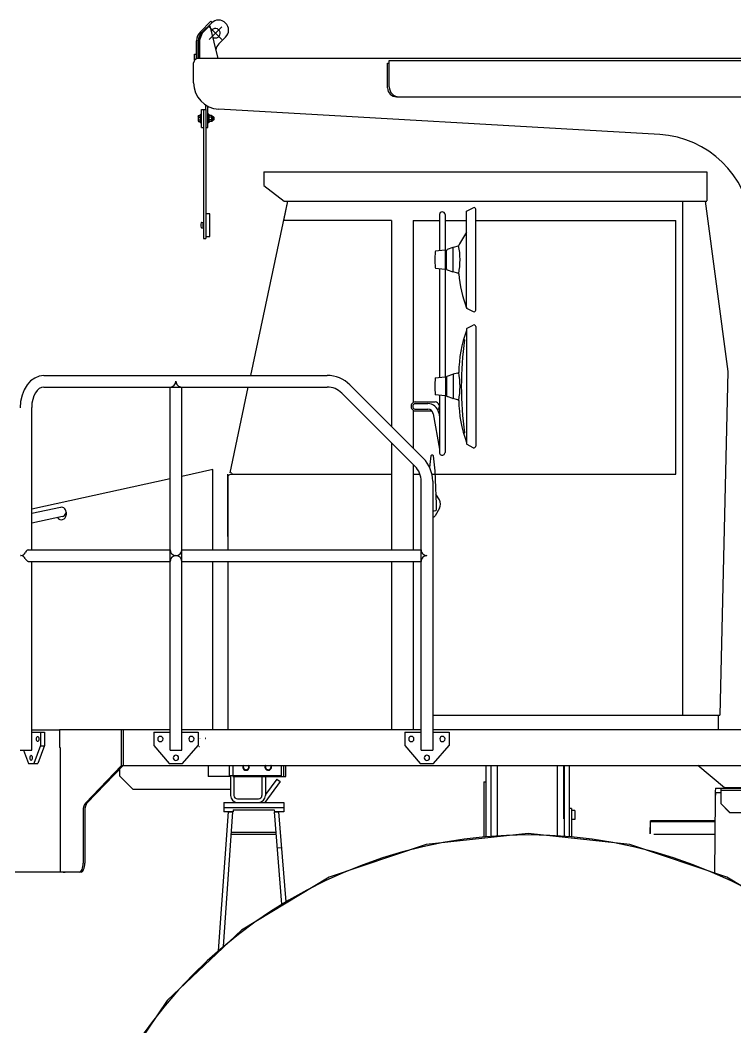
# Model space of a CAD drawing. Extents: x -633 to 241, y -1 to 752.
# Drawn here: x -129.2 to -48.8, y 89.3 to 202.6 of the extents above; entities that cross this region are included whole.
import ezdxf

# ---------------------------------------------------------------- set-up
doc = ezdxf.new("R2010")
doc.units = 0
doc.header["$LTSCALE"] = 48
for name, color, linetype in [('0A537428______3_____', 1, 'CONTINUOUS'), ('0A537428____________', 1, 'CONTINUOUS'), ('10', 7, 'CONTINUOUS'), ('204', 7, 'CONTINUOUS')]:
    doc.layers.add(name, color=color, linetype=linetype)

# ---------------------------------------------------------------- blocks, each defined once
blk = doc.blocks.new('*U183')
at = {"layer": '0A537428______3_____', "color": 230, "linetype": 'CONTINUOUS'}
blk.add_circle((0, 0), 1, dxfattribs=at)
blk = doc.blocks.new('*U184')
at = {"layer": '0A537428______3_____', "color": 230, "linetype": 'CONTINUOUS'}
blk.add_circle((0, 0), 1, dxfattribs=at)
blk = doc.blocks.new('*U68', base_point=(25.470392, 11.289912))
at = {"layer": '0A537428______3_____', "color": 180, "linetype": 'CONTINUOUS'}
blk.add_arc((25.470392, 11.289912), 0.039999999, 359.99996, 90.00006000000002, dxfattribs=at)
blk = doc.blocks.new('*U67', base_point=(25.504007, 11.523766))
at = {"layer": '0A537428______3_____', "color": 180, "linetype": 'CONTINUOUS'}
blk.add_arc((25.504007, 11.523766), 0.039999999, 203.6585, 269.9999300000001, dxfattribs=at)
blk = doc.blocks.new('*U66', base_point=(25.463245, 11.289912))
at = {"layer": '0A537428______3_____', "color": 180, "linetype": 'CONTINUOUS'}
blk.add_arc((25.463245, 11.289912), 0.039999999, 359.99996, 90.00006000000002, dxfattribs=at)
blk = doc.blocks.new('*U65', base_point=(25.496862, 11.523766))
at = {"layer": '0A537428______3_____', "color": 180, "linetype": 'CONTINUOUS'}
blk.add_arc((25.496862, 11.523766), 0.039999999, 203.6585, 269.9999300000001, dxfattribs=at)
blk = doc.blocks.new('*U194', base_point=(25.381844, 12.856034))
at = {"layer": '0A537428______3_____', "color": 6, "linetype": 'CONTINUOUS'}
blk.add_arc((25.381844, 12.856034), 0.021180917, 212.20028, 359.9999800000001, dxfattribs=at)
blk = doc.blocks.new('*U59', base_point=(25.196234, 12.657305))
at = {"layer": '0A537428______3_____', "color": 230, "linetype": 'CONTINUOUS'}
blk.add_arc((25.196234, 12.657305), 0.023271248, 14.303461, 83.88056999999999, dxfattribs=at)
blk = doc.blocks.new('*U58', base_point=(25.196234, 12.690156))
at = {"layer": '0A537428______3_____', "color": 230, "linetype": 'CONTINUOUS'}
blk.add_arc((25.196234, 12.690156), 0.023271248, 276.11943, 345.69654, dxfattribs=at)
blk = doc.blocks.new('*U57', base_point=(25.303537, 13.33853))
at = {"layer": '0A537428______3_____', "color": 230, "linetype": 'CONTINUOUS'}
blk.add_arc((25.303537, 13.33853), 0.094016016, 180, 268.47816, dxfattribs=at)
blk = doc.blocks.new('*U56', base_point=(25.303537, 13.33853))
at = {"layer": '0A537428______3_____', "color": 230, "linetype": 'CONTINUOUS'}
blk.add_arc((25.303537, 13.33853), 0.14598405, 180, 269.9999800000001, dxfattribs=at)
blk = doc.blocks.new('*U40', base_point=(28.327286, 11.565678))
at = {"layer": '0A537428______3_____', "color": 4, "linetype": 'CONTINUOUS'}
blk.add_arc((28.327286, 11.565678), 0.062085055, 179.99993, 254.99999, dxfattribs=at)
blk = doc.blocks.new('*U39', base_point=(28.327286, 11.565678))
at = {"layer": '0A537428______3_____', "color": 4, "linetype": 'CONTINUOUS'}
blk.add_arc((28.327286, 11.565678), 0.04240001700000001, 179.99993, 255.00001, dxfattribs=at)
blk = doc.blocks.new('*U69', base_point=(27.065935, 13.435368))
at = {"layer": '0A537428______3_____', "color": 7, "linetype": 'CONTINUOUS'}
blk.add_arc((27.065935, 13.435368), 0.037795283, 179.99998, 359.9999800000001, dxfattribs=at)
blk = doc.blocks.new('*U70', base_point=(27.065935, 14.005364))
at = {"layer": '0A537428______3_____', "color": 7, "linetype": 'CONTINUOUS'}
blk.add_arc((27.065935, 14.005364), 0.037795283, 180.00004, 0, dxfattribs=at)

msp = doc.modelspace()

# ---------------------------------------------------------------- linework, layer by layer
at = {"layer": '0A537428______3_____', "color": 7, "linetype": 'CONTINUOUS'}
for points in [[(-78.96684899999991, 181.1043702), (-78.206099, 181.4988202)], [(-77.91874899999993, 169.9858202), (-77.91874899999993, 181.3239702)], [(-82.01072399999987, 180.7346452), (-82.01072399999987, 176.6559702)], [(-81.38577399999997, 180.7346452), (-81.38577399999997, 176.7326452)], [(-78.98169899999994, 170.3330952), (-78.98169899999994, 181.1043702)], [(-81.41009899999995, 176.7299201999999), (-82.46597399999985, 176.6002452)], [(-80.50354899999991, 177.0239951999999), (-81.14834899999983, 176.7864452)], [(-80.47777399999995, 174.2496952), (-80.47777399999995, 177.0606952)], [(-79.91319899999985, 177.1631202), (-80.47762399999988, 177.0330952)], [(-81.34389899999996, 174.6394202), (-81.34389899999996, 176.6712702)], [(-81.22579899999994, 176.4228951999999), (-81.34389899999996, 176.4228951999999)], [(-81.22579899999994, 174.6351701999999), (-81.22579899999994, 176.6752702)], [(-82.46602399999995, 174.7102452), (-81.41022399999986, 174.5805702)], [(-82.01072399999987, 174.6571202), (-82.01072399999987, 162.4061702)], [(-81.38577399999997, 174.5777702), (-81.38577399999997, 162.4827452)], [(-81.22579899999994, 174.8875202), (-81.34389899999996, 174.8875202)], [(-81.14844899999991, 174.5245952), (-80.50342399999988, 174.2869702)], [(-79.96502399999997, 174.1593702), (-80.4777489999999, 174.2774702)], [(-78.96684899999991, 170.2056202), (-78.206099, 169.8111701999999)], [(-78.98169899999994, 167.7814951999999), (-78.98172399999999, 155.0287952)], [(-78.87527399999999, 167.9564452), (-78.206099, 168.3034202)], [(-77.91874899999993, 168.1288202), (-77.91874899999993, 154.6817702)], [(-82.46594900000002, 162.3503452), (-81.41017399999998, 162.4799952)], [(-81.34392400000002, 162.4210452), (-81.34392400000002, 160.3892451999999)], [(-81.22579899999994, 162.1729952), (-81.34392400000002, 162.1729952)], [(-81.22579899999994, 162.4253702), (-81.22579899999994, 160.3852451999999)], [(-81.14859899999988, 162.5365202), (-80.50342399999988, 162.7742201999999)], [(-80.477799, 162.8105202), (-80.477799, 159.9998451999999)], [(-79.96494899999993, 162.9013702), (-80.47764899999993, 162.7832702)], [(-81.4101989999998, 160.3306451999999), (-82.46604899999988, 160.4603202)], [(-82.01072399999987, 160.4044952), (-82.01072399999987, 153.9677202)], [(-81.38577399999997, 160.3275202), (-81.38577399999997, 153.9677202)], [(-81.22579899999994, 160.6376701999999), (-81.34392400000002, 160.6376701999999)], [(-80.5034989999998, 160.0367702), (-81.14852399999984, 160.2744202)], [(-79.9650489999998, 159.9092702), (-80.4777489999999, 160.0273702)], [(-84.7107739999999, 159.6552952), (-82.51077399999997, 159.6552952)], [(-84.7107739999999, 159.4675952), (-83.32574899999986, 159.4675952)], [(-84.7107739999999, 158.8426202), (-83.32574899999986, 158.8426202)], [(-84.7107739999999, 158.6552202), (-82.87942399999986, 158.6552202)], [(-82.71022399999981, 158.3263452), (-82.01072399999987, 154.3592202)], [(-82.09467399999994, 158.4348702), (-82.01067399999988, 157.9585202)], [(-78.2062239999999, 154.5070202), (-78.87547399999994, 154.8540452)]]:
    msp.add_lwpolyline(points, dxfattribs=at)
for points in [[(-77.918724, 181.3239702, 0.56236633), (-78.2061739999998, 181.4987202)], [(-78.96689900000001, 178.7427452, 0.028537864), (-79.84849899999983, 177.2503952)], [(-81.34387399999991, 176.6708952, 0.45047424), (-81.41012399999988, 176.7295202)], [(-81.14849899999979, 176.7860201999999, 0.31422043), (-81.225774, 176.6751952)], [(-80.5034989999998, 177.0236702, 0.31422075), (-80.4777489999999, 177.0606202)], [(-79.91334899999993, 177.1634452, 0.24340964), (-79.84847399999978, 177.2504952)], [(-79.84777399999984, 174.0804702, 0.10037985), (-79.85014899999999, 177.2417952)], [(-81.41012399999988, 174.5807202, 0.4504738), (-81.34387399999991, 174.6393202)], [(-81.225774, 174.6350952, 0.31422069), (-81.14849899999979, 174.5242702)], [(-80.4777489999999, 174.2499452, 0.31422089), (-80.5034989999998, 174.2868952)], [(-79.84694899999988, 174.0441451999999, 0.40690444), (-79.96502399999997, 174.1592952)], [(-79.84782399999995, 174.0804452, 0.06565251700000001), (-78.96687399999996, 170.2056702)], [(-78.98169899999994, 170.3330202, 0.28010992), (-78.87547399999994, 170.1582702)], [(-78.2061739999998, 169.8112702, 0.56236633), (-77.918724, 169.9860201999999)], [(-78.98172399999999, 167.7046452, 0.07951623599999999), (-79.84787399999982, 162.9802202)], [(-78.87547399999994, 167.9564952, 0.28010992), (-78.98169899999994, 167.7817452)], [(-77.918724, 168.1283952, 0.5623668000000001), (-78.2061739999998, 168.3031702)], [(-79.18769899999984, 166.6417202, 0.069671262), (-79.18769899999984, 156.1684952000001)], [(-79.18772399999989, 166.6420202, 0.87199472), (-79.26584899999989, 166.6519701999999)], [(-81.34387399999991, 162.4210452, 0.45047424), (-81.41012399999988, 162.4796702)], [(-81.14849899999979, 162.5361202, 0.31422043), (-81.225774, 162.4252952)], [(-80.5034989999998, 162.7734952, 0.31422076), (-80.4777489999999, 162.8104452)], [(-79.96502399999997, 162.9010702, 0.4069042999999999), (-79.84694899999988, 163.0162452)], [(-79.84782399999995, 159.8302952, 0.10000033), (-79.84782399999995, 162.9798952)], [(-81.41012399999988, 160.3308702, 0.4504738), (-81.34387399999991, 160.3894952)], [(-81.22579899999994, 160.3852451999999, 0.31422045), (-81.14852399999984, 160.2744202)], [(-80.4777489999999, 160.0000452, 0.31422115), (-80.5034989999998, 160.0369952)], [(-79.84694899999988, 159.7939702, 0.40690444), (-79.96502399999997, 159.9091202)], [(-79.84787399999982, 159.8302452, 0.07951623599999999), (-78.98172399999999, 155.1058452)], [(-84.71069899999986, 159.6553452, 1.0000002), (-84.71069899999986, 158.6553452)], [(-84.71069899999986, 159.4678452, 1.0000002), (-84.71069899999986, 158.8428451999999)], [(-82.09472399999981, 158.4348702, 0.36396935), (-83.32572399999992, 159.4678201999999)], [(-82.71022399999981, 158.3263452, 0.36396847), (-83.32572399999992, 158.8428201999999)], [(-82.2008239999999, 158.7629452, 0.71132087), (-82.51072399999998, 159.6553452)], [(-79.26582399999984, 156.1585702, 0.87199409), (-79.18772399999989, 156.1685202)], [(-78.98172399999999, 155.0287952, 0.2801103), (-78.87547399999994, 154.8540452)], [(-78.2062239999999, 154.5070202, 0.56236536), (-77.91874899999993, 154.6817702)], [(-82.01074899999992, 153.9676701999999, 1.0000002), (-81.38574899999992, 153.9676701999999)]]:
    msp.add_lwpolyline(points, format="xyb", dxfattribs=at)
at = {"layer": '0A537428______3_____', "color": 230, "linetype": 'CONTINUOUS'}
for points in [[(-126.5258739999999, 162.6337202), (-94.66437399999995, 162.6337202)], [(-126.5304989999998, 161.3346702), (-94.66437399999995, 161.3346702)], [(-112.3214239999999, 120.4841702), (-112.3214239999999, 161.3346702)], [(-111.0221489999999, 120.4841702), (-111.0221489999999, 161.3346702)], [(-83.84104899999988, 153.3223702), (-92.08372399999985, 161.5650452)], [(-84.75994899999989, 152.4036702), (-93.002524, 160.6462452)], [(-127.9091989999999, 143.0137202), (-127.9091739999999, 159.0465202)], [(-82.76987399999985, 153.6548452), (-82.89197399999989, 153.6548452)], [(-84.07154899999989, 120.4841702), (-84.07154899999989, 150.7416952)], [(-82.77224899999987, 150.7415452), (-82.77227399999981, 120.4841702)], [(-82.36114899999984, 148.1710452), (-82.45747399999993, 150.9297202)], [(-82.0155739999999, 148.6228702), (-82.40039899999988, 149.2933702)], [(-82.01534899999979, 147.6874702), (-82.5010739999999, 146.8411452)], [(-82.360949, 147.5311702), (-82.360949, 148.3023952)], [(-128.2863739999999, 143.0137202), (-112.3214239999999, 143.0137202)], [(-111.0221489999999, 143.0137202), (-84.07154899999989, 143.0137202)], [(-128.2863739999999, 141.7145952), (-112.3214239999999, 141.7145702)], [(-127.9091989999999, 120.4844952), (-127.9091989999999, 141.7145952)], [(-111.0221489999999, 141.7145702), (-84.07154899999989, 141.7145702)], [(-127.9091739999999, 122.4838952), (-126.4667739999999, 122.4838952)], [(-126.9208739999999, 122.4838952), (-126.9208739999999, 120.9828202)], [(-126.4667739999999, 122.4838952), (-126.4667739999999, 120.9828202)], [(-114.1716989999999, 122.4841702), (-114.1716989999999, 120.9841952)], [(-114.1716989999999, 122.4841702), (-112.3214239999999, 122.4841702)], [(-111.0221489999999, 122.4841702), (-109.1718239999999, 122.4841702)], [(-109.1718239999999, 122.4841702), (-109.1718239999999, 120.9841702)], [(-85.9218239999999, 122.4841702), (-85.9218239999999, 120.9841702)], [(-85.9218239999999, 122.4841702), (-84.07154899999989, 122.4841702)], [(-82.77227399999981, 122.4841702), (-80.92179899999985, 122.4841702)], [(-80.92179899999985, 122.4841702), (-80.92179899999985, 120.9841702)], [(-129.2082489999999, 120.4845202), (-127.9091739999999, 120.4845202)], [(-128.8337989999999, 120.4844452), (-128.2834989999999, 118.9844952)], [(-126.9207989999999, 120.9844452), (-127.654499, 118.9846702)], [(-126.4667739999999, 120.9844702), (-127.2005989999999, 118.9843202)], [(-126.9208739999999, 120.9828202), (-126.4667739999999, 120.9828202)], [(-114.172074, 120.9839702), (-112.4220989999999, 118.9840202)], [(-112.3214239999999, 120.4841702), (-111.0221489999999, 120.4841702)], [(-110.9219989999999, 118.9840452), (-109.1718989999999, 120.9841702)], [(-85.92194899999993, 120.9840702), (-84.17194899999993, 118.9840702)], [(-84.07154899999989, 120.4841702), (-82.77227399999981, 120.4841702)], [(-82.67192399999976, 118.9839952), (-80.92207399999984, 120.9838202)], [(-128.283424, 118.9851952), (-127.2050739999999, 118.9851952)], [(-112.421749, 118.9841952), (-110.9215739999999, 118.9841952)], [(-84.17172399999993, 118.9841702), (-82.67189899999994, 118.9841702)], [(-108.0339489999999, 118.7686952), (-108.0339489999999, 117.5177702)], [(-99.53394899999978, 117.5177702), (-99.53394899999978, 118.7686952)], [(-99.297774, 117.5177702), (-99.297774, 118.7686952)], [(-105.5338989999999, 117.5177702), (-108.0339489999999, 117.5177702)], [(-105.5338989999999, 117.5896702), (-105.5338989999999, 115.3814952)], [(-105.2839489999999, 117.5177702), (-99.297774, 117.5177702)], [(-105.140274, 117.5177702), (-105.140274, 115.3814452)], [(-101.990624, 117.5177702), (-101.990624, 115.3814452)], [(-99.94922399999996, 116.9393952), (-101.674399, 114.6074702)], [(-101.5969739999999, 117.5177702), (-101.5969739999999, 115.3814952)], [(-100.3289739999999, 117.2203202), (-101.5969739999999, 115.5063452)], [(-100.3289739999999, 117.2203202), (-99.94922399999996, 116.9393952)], [(-104.7602739999999, 115.0014452), (-102.3706239999999, 115.0014452)]]:
    msp.add_lwpolyline(points, dxfattribs=at)
for points in [[(-112.3213989999999, 161.3344701999999, 0.41421342), (-111.6717989999999, 161.9840702)], [(-111.671699, 161.9840702, 0.41421375), (-111.0220989999998, 161.3344701999999)], [(-92.08367399999986, 161.5648202, 0.19891233), (-94.6643489999999, 162.6337452)], [(-93.0023739999998, 160.6461202, 0.19891233), (-94.6643489999999, 161.3345451999999)], [(-82.77227399999981, 150.7415452, 0.19891238), (-83.8412239999999, 153.3221952)], [(-82.9711239999998, 153.5858452000001, 0.012706248), (-83.11929899999984, 152.2948702)], [(-82.89194899999984, 153.6545702, 0.37386607), (-82.97117399999979, 153.5857202)], [(-82.69057399999986, 153.5860451999999, 0.37386649), (-82.76977399999987, 153.6549201999999)], [(-82.45664899999986, 150.9061452, 0.026316759), (-82.69057399999986, 153.5859452)], [(-84.07154899999989, 150.7416952, 0.19891237), (-84.75994899999989, 152.4036702)], [(-82.01564899999994, 147.6870702, 0.26754321), (-82.01734899999985, 148.6258452)], [(-82.772199, 147.4060452, 0.050589499), (-82.42217399999993, 147.4534452)], [(-82.42217399999993, 147.4533952, 0.34674458), (-82.36087399999985, 147.5311952)], [(-82.772199, 146.6540702, 0.22750227), (-82.50129899999979, 146.8403452)], [(-128.3861989999999, 142.9873202, 0.17319623), (-128.6449989999999, 142.6734701999999)], [(-128.2863739999999, 143.0138451999999, 0.14417954), (-128.3947739999999, 142.9819202)], [(-112.3213489999999, 143.0137202, 1.0000002), (-111.0221489999999, 143.0137202)], [(-84.07127400000002, 143.0137202, 0.41421375), (-83.42167399999994, 142.3641202)], [(-129.1464239999999, 142.3665952, 0.92718267), (-129.1464239999999, 142.3619701999999)], [(-129.1442239999999, 142.3664452, 0.92718267), (-129.1442239999999, 142.3618202)], [(-128.6449989999999, 142.0549202, 0.17319623), (-128.3861989999999, 141.7410952)], [(-128.3947739999999, 141.7465951999999, 0.14417954), (-128.2863739999999, 141.7146701999999)], [(-111.0221489999999, 141.7145952, 1.0000003), (-112.3213489999999, 141.7145952)], [(-83.42167399999994, 142.3641952, 0.41421375), (-84.07127400000002, 141.7145952)], [(-113.1266989999999, 121.7341452, 0.99999997), (-113.7166989999999, 121.7341452, 0.99999997), (-113.1266989999999, 121.7341452)], [(-109.6267989999998, 121.7341452, 0.99999997), (-110.2167989999999, 121.7341452, 0.99999997), (-109.6267989999998, 121.7341452)], [(-84.87679899999989, 121.7341452, 0.99999997), (-85.46679899999992, 121.7341452, 0.99999997), (-84.87679899999989, 121.7341452)], [(-81.3769239999998, 121.7341452, 0.99999997), (-81.96692399999984, 121.7341452, 0.99999997), (-81.3769239999998, 121.7341452)], [(-111.3767489999999, 119.6141952, 0.99999997), (-111.9667489999999, 119.6141952, 0.99999997), (-111.3767489999999, 119.6141952)], [(-83.12667399999987, 119.6141952, 0.99999997), (-83.7166739999999, 119.6141952, 0.99999997), (-83.12667399999987, 119.6141952)], [(-105.533924, 115.3814952, 0.41421347), (-104.7602239999999, 114.6077952)], [(-105.140274, 115.3814452, 0.41421356), (-104.7602739999999, 115.0014452)], [(-102.370649, 114.6077952, 0.41421338), (-101.5969489999999, 115.3814952)], [(-102.3706239999999, 115.0014452, 0.41421356), (-101.990624, 115.3814452)]]:
    msp.add_lwpolyline(points, format="xyb", dxfattribs=at)
at = {"layer": '0A537428______3_____', "color": 190, "linetype": 'CONTINUOUS'}
for points in [[(-107.5103989999999, 152.0428202), (-111.0220739999999, 151.2782702)], [(-107.5102989999999, 143.0137202), (-107.5102989999999, 152.0428202)], [(-112.3214239999999, 150.9953702), (-127.9091739999999, 147.6015702)], [(-107.5102989999999, 122.7686952), (-107.5102989999999, 141.7145702)], [(-118.0339989999999, 118.3354452), (-118.0339989999999, 117.5727452)], [(-118.0341989999999, 117.5725952), (-116.5341989999998, 116.0725952)], [(-116.5339989999999, 116.0727702), (-105.5339989999999, 116.0727702)], [(-106.2839739999998, 114.6077702), (-99.53394899999978, 114.6077702)], [(-106.2839739999998, 114.6077702), (-106.2839739999998, 114.0172201999999)], [(-99.53394899999978, 114.6077702), (-99.53394899999978, 114.0172201999999)], [(-106.2839739999998, 114.0172201999999), (-99.53394899999978, 114.0172201999999)]]:
    msp.add_lwpolyline(points, dxfattribs=at)
at = {"layer": '0A537428______3_____', "color": 6, "linetype": 'CONTINUOUS'}
for points in [[(-124.6814239999999, 147.7934702), (-127.9091739999999, 147.0907202)], [(-124.039824, 147.2799452), (-124.0387239999999, 146.9233702)], [(-124.4552739999999, 146.7628202), (-127.9091989999999, 146.0108202)]]:
    msp.add_lwpolyline(points, dxfattribs=at)
at = {"layer": '0A537428______3_____', "color": 190, "linetype": 'CONTINUOUS'}
for points in [[(-124.8622739999998, 148.1151202, 0.41430118), (-124.8601489999999, 148.1134952)], [(-124.4752739999999, 146.7393702, 0.41430118), (-124.4730489999999, 146.7379452)], [(-109.0573239999999, 121.8355452, 0.1989125), (-109.0686489999999, 121.8402202)], [(-109.0265489999999, 121.8048952, 0.19891245), (-109.0152489999999, 121.8002202)], [(-108.9050989999998, 121.8002202, 0.19891228), (-108.8937739999999, 121.8048952)], [(-108.8518239999999, 121.8402202, 0.1989122), (-108.8631489999999, 121.8355452)], [(-108.3557489999999, 121.8354952, 0.19891244), (-108.3670739999999, 121.8401702)], [(-108.3250739999999, 121.8048952, 0.1989122), (-108.3137739999999, 121.8002202)], [(-109.0499989999998, 120.8700952, 0.41421357), (-109.0339989999999, 120.8860952)]]:
    msp.add_lwpolyline(points, format="xyb", dxfattribs=at)
at = {"layer": '0A537428______3_____', "color": 6, "linetype": 'CONTINUOUS'}
msp.add_lwpolyline([(-124.4551239999998, 146.7627952, 1.0000002), (-124.6796239999999, 147.7938452)], format="xyb", dxfattribs=at)
at = {"layer": '0A537428______3_____', "color": 4, "linetype": 'CONTINUOUS'}
for points in [[(-124.4753739999999, 146.7393202, 0.41430118), (-124.4731239999999, 146.7378952)], [(-109.0571739999999, 121.8354952, 0.19891254), (-109.068499, 121.8401702)], [(-108.9051739999999, 121.8002202, 0.19891223), (-108.893874, 121.8048952)], [(-108.8517239999999, 121.8401702, 0.1989122), (-108.8630489999999, 121.8354952)], [(-108.3252739999999, 121.8048952, 0.1989122), (-108.313949, 121.8002202)]]:
    msp.add_lwpolyline(points, format="xyb", dxfattribs=at)
at = {"layer": '0A537428______3_____', "color": 1, "linetype": 'CONTINUOUS'}
for points in [[(-124.791974, 122.7340702), (-127.9091989999999, 122.7340702)], [(-124.3640989999999, 106.7340952), (-129.7519239999999, 106.7340952)]]:
    msp.add_lwpolyline(points, dxfattribs=at)
at = {"layer": '0A537428______3_____', "color": 180, "linetype": 'CONTINUOUS'}
for points in [[(-124.791974, 122.7686952), (-124.791974, 120.7686952)], [(-112.3214239999999, 122.7686952), (-124.778474, 122.7686952)], [(-117.7970989999999, 118.7686952), (-117.7970989999999, 122.7686952)], [(-117.6184239999999, 122.7686952), (-117.6184239999999, 118.7686952)], [(-84.07154899999989, 122.7686952), (-111.0220989999998, 122.7686952)], [(-46.3042489999998, 122.7686952), (-82.77222399999982, 122.7686952)], [(-124.7028489999999, 120.7686952), (-124.791974, 120.7686952)], [(-124.7028489999999, 120.7686952), (-124.7028489999999, 106.7686702)], [(-121.861549, 114.5308952), (-117.7972739999998, 118.7685202)], [(-121.6829239999998, 114.5308452), (-117.618399, 118.7687452)], [(-117.7970989999999, 118.7686952), (-46.3042489999998, 118.7686952)], [(-105.6729489999999, 118.7686952), (-105.6729489999999, 117.5896702)], [(-105.2791739999999, 118.7686952), (-105.2791739999999, 117.5896702)], [(-99.779224, 117.5896702), (-99.779224, 118.7686952)], [(-49.91729899999984, 116.2447952), (-52.9143489999999, 118.7448202)], [(-52.91419899999994, 118.7686952), (-52.91419899999994, 118.7449452)], [(-99.779224, 117.5896702), (-105.6729989999999, 117.5896702)], [(-46.16424899999981, 116.2449952), (-49.91722399999981, 116.2449952)], [(-122.1130239999999, 113.6150452), (-122.1130239999999, 107.7686952)], [(-121.9342989999998, 113.6150452), (-121.9342989999998, 107.7686952)], [(-122.3545239999999, 106.7686952), (-124.7028489999999, 106.7686952)]]:
    msp.add_lwpolyline(points, dxfattribs=at)
at = {"layer": '0A537428______3_____', "color": 2, "linetype": 'CONTINUOUS'}
for points in [[(-114.2090739999999, 122.7689702), (-114.1603739999999, 122.8173952)], [(-72.03409668249992, 111.1067877), (-83.49227900000005, 109.8599776999999)], [(-60.57591424999998, 109.8599776999999), (-72.03409668249992, 111.1067877)], [(-83.49227900000005, 109.8599776999999), (-94.41409099999998, 106.1778652)], [(-49.65407849999997, 106.1778427), (-60.57591424999998, 109.8599776999999)], [(-94.41409099999998, 106.1778652), (-104.2883165, 100.2328277)], [(-39.77982899999995, 100.2327801999999), (-49.65407849999997, 106.1778427)], [(-104.2883165, 100.2328277), (-112.652754, 92.30307269999997)], [(-112.652754, 92.30307269999997), (-119.1158765, 82.75984444999995)]]:
    msp.add_lwpolyline(points, dxfattribs=at)
at = {"layer": '0A537428______3_____', "color": 180, "linetype": 'CONTINUOUS'}
for points in [[(-104.1035239999999, 118.7778702, 1.7086047), (-103.449674, 118.7686702)], [(-104.0274489999998, 118.7752702, 1.3863354), (-103.469174, 118.5896451999999)], [(-103.469174, 118.5896451999999, 0.1629949), (-103.5316989999999, 118.7763452)], [(-101.6067989999999, 118.7721952, 1.2930134), (-100.9042239999999, 118.5896451999999)], [(-101.5286989999998, 118.7736702, 1.3816242), (-100.9692239999999, 118.5896451999999)], [(-100.9692239999999, 118.5896451999999, 0.16097918), (-101.030274, 118.7743952)], [(-100.9042239999999, 118.5896451999999, 0.13797501), (-100.9592239999999, 118.7851702)]]:
    msp.add_lwpolyline(points, format="xyb", dxfattribs=at)
at = {"layer": '0A537428______3_____', "color": 4, "linetype": 'CONTINUOUS'}
for points in [[(-76.79734899999994, 118.7686952), (-76.79734899999994, 110.7197452)], [(-76.17674899999986, 110.7719702), (-76.17674899999986, 118.7686952)], [(-75.47422399999994, 110.8222702), (-75.47422399999994, 118.7686952)], [(-68.72427399999981, 110.8305452), (-68.72427399999981, 118.7686952)], [(-68.02174899999989, 112.7502201999999), (-68.02174899999989, 118.7686952)], [(-67.99184899999989, 118.7686952), (-67.99184899999989, 110.7797202)], [(-67.40122399999996, 118.7686952), (-67.40122399999996, 110.7313202)], [(-77.03354899999988, 116.9134701999999), (-77.03354899999988, 110.6979452)], [(-77.03354899999988, 116.9134701999999), (-76.79737399999988, 116.9134701999999)], [(-50.93224899999984, 115.7228952), (-50.35529899999995, 115.7228952)], [(-50.93209899999988, 116.2149952), (-44.63134899999989, 116.2149952)], [(-50.35537399999987, 115.9649952), (-43.85922399999993, 115.9649952)], [(-50.35537399999987, 115.9649952), (-50.35537399999987, 114.4650202)], [(-50.34742399999993, 116.2149702), (-50.34742399999993, 115.9649451999999)], [(-50.33797399999992, 115.9649952), (-50.33797399999992, 114.4650202)], [(-50.98482399999989, 115.0645952), (-51.06414899999993, 106.6176702)], [(-50.35522399999979, 114.4649702), (-49.35592399999996, 113.4650702)], [(-50.33807399999989, 114.4650702), (-49.33867399999986, 113.4650452)], [(-106.8789239999999, 97.90182019999997), (-105.7468239999999, 113.5251952)], [(-106.3075989999999, 98.39167019999996), (-105.2533489999998, 113.5251952)], [(-105.2467239999999, 113.5250202), (-106.2840239999999, 113.5250202)], [(-106.2839989999999, 114.0171202), (-106.2839989999999, 113.5250202)], [(-105.7468239999999, 113.5251952), (-105.2559239999999, 113.4896202)], [(-105.2283489999999, 113.7669702), (-105.2467489999999, 113.5248702)], [(-105.2282489999999, 113.7671202), (-100.6082739999999, 113.7671202)], [(-100.6083239999998, 113.7670202), (-100.5899239999999, 113.5248952)], [(-99.53404899999987, 113.5250202), (-100.5898239999999, 113.5250202)], [(-99.73744899999997, 103.1343702), (-100.588449, 113.5250202)], [(-100.5851489999999, 113.4848452), (-100.0945989999999, 113.5250202)], [(-99.26689899999997, 103.4187702), (-100.0945989999999, 113.5250202)], [(-99.53404899999987, 114.0171202), (-99.53404899999987, 113.5250202)], [(-67.16502400000002, 113.9134702), (-67.4011989999999, 113.9134702)], [(-67.16502400000002, 113.9134702), (-67.16502400000002, 110.7100952)], [(-66.7761489999998, 113.6772702), (-67.16489899999988, 113.6772702)], [(-66.7761489999998, 113.6772702), (-66.7761489999998, 112.6772452)], [(-49.35592399999996, 113.4649952), (-44.09187399999996, 113.4649952)], [(-66.7761489999998, 112.6772452), (-67.16489899999988, 112.6772452)], [(-58.28724899999986, 111.0608452), (-58.27364899999986, 112.5097451999999)], [(-58.27549899999985, 111.0885702), (-58.26292399999988, 112.4282452)], [(-58.26282400000002, 112.4281202), (-58.27347399999985, 112.5097201999999)], [(-51.00867399999993, 112.5096452), (-58.27342399999998, 112.5096452)], [(-51.00937399999987, 112.4280952), (-58.26282400000002, 112.4280952)], [(-105.4182239999999, 111.2671202), (-100.4181739999999, 111.2671202)], [(-105.3984489999998, 111.0250202), (-100.398424, 111.0250202)], [(-51.02297399999998, 110.9792452), (-57.87424899999985, 110.9792452)], [(-100.2586489999999, 109.4981952), (-99.76809899999989, 109.5383702)]]:
    msp.add_lwpolyline(points, dxfattribs=at)
at = {"layer": '0A537428______3_____', "color": 2, "linetype": 'CONTINUOUS'}
msp.add_lwpolyline([(-55.15559899999994, 7.487850199999997, 6.128823000000001), (-88.91279899999995, 7.487860199999972)], format="xyb", dxfattribs=at)
at = {"layer": '0A537428______3_____', "color": 1, "linetype": 'CONTINUOUS'}
msp.add_lwpolyline([(-124.3640489999999, 106.7341201999999, 0.053608663), (-124.151449, 106.7569702)], format="xyb", dxfattribs=at)
at = {"layer": '0A537428____________', "color": 40, "linetype": 'CONTINUOUS'}
for points in [[(-108.6670489999999, 201.1855702), (-107.9005989999999, 201.9519952)], [(-108.031074, 201.9198702), (-107.8465739999998, 201.9652952)], [(-106.5180989999999, 201.8418952), (-107.9322989999999, 200.4276702)], [(-107.9322989999999, 201.8418952), (-106.5180989999999, 200.4276702)], [(-106.5179989999999, 201.8419702), (-107.9321989999999, 200.4277702)], [(-107.9321989999999, 201.8419702), (-106.5179989999999, 200.4277702)], [(-107.8465739999998, 201.9653202), (-106.9440489999999, 198.2998702)], [(-109.1510739999999, 200.2998952), (-108.797524, 201.1534452)], [(-109.0206239999999, 200.3320202), (-108.667074, 201.1855702)], [(-108.797524, 201.1534452), (-108.6670489999999, 201.1855702)], [(-106.827374, 199.9415952), (-106.079574, 200.6893952)], [(-109.1510739999999, 200.2998952), (-109.0206239999999, 200.3319952)], [(-109.0206239999999, 200.3319952), (-109.0206239999999, 198.2998702)]]:
    msp.add_lwpolyline(points, dxfattribs=at)
for points in [[(-107.5364989999998, 200.7059952, 2.7339016), (-107.7000239999999, 201.3701202)], [(-106.0795989999999, 200.6893952, 1), (-107.670574, 202.2803702)], [(-106.827374, 199.9415952, 0.14711075), (-107.1846489999999, 199.2770202)]]:
    msp.add_lwpolyline(points, format="xyb", dxfattribs=at)
at = {"layer": '0A537428____________', "color": 7, "linetype": 'CONTINUOUS'}
for points in [[(-109.5841489999999, 198.7929452), (-109.3479239999999, 198.7929452)], [(-109.5841489999999, 198.0884952), (-109.5841489999999, 198.7929452)], [(-109.1605739999999, 191.8239452), (-109.1354739999999, 191.8674202)], [(-109.1605739999999, 191.8239452), (-109.1605739999999, 191.2619452)], [(-109.1354739999999, 191.8674202), (-108.9105739999999, 191.8674202)], [(-109.1354739999999, 191.7051952), (-108.9105739999999, 191.7051952)], [(-108.9105739999999, 191.8674202), (-108.9105739999999, 191.2184702)], [(-107.9801489999999, 191.8229452), (-107.9551239999998, 191.8662702)], [(-107.9801489999999, 191.8229452), (-107.9801489999999, 191.2629452)], [(-107.655949, 191.8662702), (-107.9551239999998, 191.8662702)], [(-107.655949, 191.7046202), (-107.9551239999998, 191.7046202)], [(-107.6309489999999, 191.8229452), (-107.655949, 191.8662702)], [(-107.6309489999999, 191.8229452), (-107.5476739999999, 191.8044452)], [(-107.6309489999999, 191.8229452), (-107.6309489999999, 191.2629452)], [(-107.5301489999999, 191.7825952), (-107.5301489999999, 191.6465452)], [(-107.4490739999999, 191.7304452), (-107.5301489999999, 191.7304452)], [(-107.4105739999999, 191.6919452), (-107.5301489999999, 191.6919452)], [(-107.5301489999999, 191.6465452), (-107.5301489999999, 191.4057452)], [(-107.4490739999999, 191.7304452), (-107.4490739999999, 191.3554452)], [(-107.4105739999999, 191.6919452), (-107.4490739999999, 191.7304452)], [(-107.4105739999999, 191.6919452), (-107.4105739999999, 191.3939452)], [(-109.1605739999999, 191.2619452), (-109.1354739999999, 191.2184702)], [(-109.1354739999999, 191.3807202), (-108.9105739999999, 191.3807202)], [(-109.1354739999999, 191.2184702), (-108.9105739999999, 191.2184702)], [(-108.3203739999999, 190.5429452), (-108.0841489999999, 190.5429452)], [(-107.9551239999998, 191.2196452), (-107.9801489999999, 191.2629452)], [(-107.655949, 191.3812952), (-107.9551239999998, 191.3812952)], [(-107.655949, 191.2196452), (-107.9551239999998, 191.2196452)], [(-107.655949, 191.2196452), (-107.6309489999999, 191.2629452)], [(-107.6309489999999, 191.2629452), (-107.5476739999999, 191.2814452)], [(-107.5301489999999, 191.4057452), (-107.5301489999999, 191.3033202)], [(-107.4105739999999, 191.3939452), (-107.5301489999999, 191.3939452)], [(-107.4490739999999, 191.3554452), (-107.5301489999999, 191.3554452)], [(-107.4105739999999, 191.3939452), (-107.4490739999999, 191.3554452)], [(-108.7608239999998, 179.8438452), (-108.6203739999999, 179.8667702)], [(-108.7608239999998, 179.2420452), (-108.6203739999999, 179.2191452)], [(-108.6203739999999, 179.2191452), (-108.6203739999999, 179.8667702)], [(-108.6203739999999, 179.2771951999999), (-108.6203739999999, 179.8086952)]]:
    msp.add_lwpolyline(points, dxfattribs=at)
at = {"layer": '0A537428____________', "color": 6, "linetype": 'CONTINUOUS'}
for points in [[(-87.84874899999988, 194.9797452), (-87.84874899999988, 197.7685702)], [(-87.84874899999988, 197.7685702), (-87.65879899999993, 197.7685702)], [(-87.65879899999993, 198.0519952), (-42.63557399999991, 198.0519952)], [(-87.65879899999993, 195.0997452), (-87.65879899999993, 198.0519952)], [(-86.84872399999995, 193.9797452), (-86.53874899999994, 193.9797452)], [(-86.53874899999994, 193.9797452), (-45.09817399999986, 193.9797452)]]:
    msp.add_lwpolyline(points, dxfattribs=at)
for points in [[(-87.84872399999995, 194.9797452, 0.41421347), (-86.84872399999995, 193.9797452)], [(-87.65874899999994, 195.0997452, 0.41421347), (-86.53874899999994, 193.9797452)]]:
    msp.add_lwpolyline(points, format="xyb", dxfattribs=at)
at = {"layer": '0A537428____________', "color": 7, "linetype": 'CONTINUOUS'}
for points in [[(-109.1354739999999, 191.8674202, 0.30941291), (-109.1354989999999, 191.7051952)], [(-109.1354739999999, 191.7051952, 0.15470596), (-109.1354739999999, 191.3807202)], [(-107.9801489999999, 191.7854452, 0.15116702), (-107.9551239999998, 191.7046202)], [(-107.9551239999998, 191.7046202, 0.15470104), (-107.9551239999998, 191.3812952)], [(-107.655949, 191.7046202, 0.15116665), (-107.6309489999999, 191.7854452)], [(-107.655949, 191.3812952, 0.15470092), (-107.655949, 191.7046202)], [(-107.5301489999999, 191.7825952, 0.35152371), (-107.5476739999999, 191.8044452)], [(-107.5301489999999, 191.6801452, 0.46666694), (-107.5301489999999, 191.6465452)], [(-107.5301489999999, 191.4393452, 0.46666694), (-107.5301489999999, 191.4057452)], [(-109.1354989999999, 191.3807202, 0.30940952), (-109.1354739999999, 191.2184702)], [(-107.9551239999998, 191.3812952, 0.15116702), (-107.9801489999999, 191.3004701999999)], [(-107.6309489999999, 191.3004701999999, 0.15116665), (-107.655949, 191.3812952)], [(-107.5476739999999, 191.2814452, 0.35152371), (-107.5301489999999, 191.3033202)], [(-81.38577399999997, 180.7346452, 1), (-82.01072399999987, 180.7346452)], [(-108.8233739999998, 179.7893452, 0.15073808), (-108.8233739999998, 179.2965452)], [(-108.7608239999998, 179.8438452, 0.28480615), (-108.8233739999998, 179.7893452)], [(-108.8233739999998, 179.2965452, 0.28480615), (-108.7608239999998, 179.2420452)]]:
    msp.add_lwpolyline(points, format="xyb", dxfattribs=at)
at = {"layer": '0A537428____________', "color": 2, "linetype": 'CONTINUOUS'}
for points in [[(-108.9105739999999, 191.0429452), (-108.9105739999999, 192.0429452)], [(-108.9105739999999, 192.0429452), (-108.806574, 192.0429452)], [(-107.9801489999999, 192.0429452), (-108.0841489999999, 192.0429452)], [(-107.9801489999999, 192.0429452), (-107.9801489999999, 191.0429452)], [(-108.9105739999999, 191.0429452), (-108.806574, 191.0429452)], [(-107.9801489999999, 191.0429452), (-108.0841489999999, 191.0429452)]]:
    msp.add_lwpolyline(points, dxfattribs=at)
at = {"layer": '0A537428____________', "color": 4, "linetype": 'CONTINUOUS'}
for points in [[(-108.806574, 190.5429452), (-108.806574, 192.5429452)], [(-108.806574, 192.5429452), (-108.5703739999999, 192.5429452)], [(-108.806574, 190.5429452), (-108.5703739999999, 190.5429452)]]:
    msp.add_lwpolyline(points, dxfattribs=at)
at = {"layer": '0A537428____________', "color": 3, "linetype": 'CONTINUOUS'}
for points in [[(-101.7883739999999, 185.5561452), (-51.90817399999992, 185.5561452)], [(-99.53922399999988, 180.0846951999999), (-99.07824899999991, 182.2534202)], [(-54.65637399999991, 182.2534202), (-54.65637399999991, 151.5113702)], [(-87.42469899999992, 180.0846951999999), (-99.53922399999988, 180.0846951999999)], [(-84.98462399999983, 180.0846951999999), (-82.01072399999987, 180.0846951999999)], [(-81.38577399999997, 180.0846951999999), (-78.98169899999994, 180.0846951999999)], [(-77.91874899999993, 180.0846951999999), (-55.40369899999996, 180.0846951999999)], [(-55.40369899999996, 151.5113702), (-55.40369899999996, 180.0846951999999)], [(-105.8333739999999, 144.5034952), (-105.8333739999999, 151.5113702)], [(-105.3825739999999, 151.6461952), (-105.332774, 151.5113702)]]:
    msp.add_lwpolyline(points, dxfattribs=at)
at = {"layer": '0A537428____________', "color": 1, "linetype": 'CONTINUOUS'}
for points in [[(-108.6203739999999, 179.7929452), (-108.5703739999999, 179.7929452)], [(-108.6203739999999, 179.2929452), (-108.5703739999999, 179.2929452)], [(-108.5703739999999, 179.2929452), (-108.5703739999999, 179.7929452)]]:
    msp.add_lwpolyline(points, dxfattribs=at)
at = {"layer": '10', "color": 40, "linetype": 'CONTINUOUS'}
for points in [[(-108.9241489999999, 201.3051952), (-107.7302739999999, 202.4990701999999)], [(-108.7849489999999, 201.1659952), (-107.5910739999999, 202.3598952)], [(-107.5910739999999, 202.3598952), (-107.7302739999999, 202.4990701999999)], [(-109.3479239999999, 198.2693452), (-109.3479239999999, 200.2821202)], [(-109.1510739999999, 200.2998702), (-109.1510739999999, 198.2998702)], [(-109.1510739999999, 198.2998952), (-109.1510739999999, 200.2821202)], [(-109.1510739999999, 198.2998952), (-109.3479239999999, 198.2998952)], [(-43.80517399999997, 198.2998952), (-109.1758489999999, 198.2998952)], [(-109.6758489999999, 195.5724202), (-109.6758489999999, 197.7998952)], [(-57.22139900000002, 189.7250702), (-106.847999, 192.5773452)]]:
    msp.add_lwpolyline(points, dxfattribs=at)
for points in [[(-108.9241489999999, 201.3051952, 0.19891237), (-109.3479239999999, 200.2821202)], [(-108.7849489999999, 201.1659952, 0.19891237), (-109.1510739999999, 200.2821202)], [(-109.1758489999999, 198.2998952, 0.41421356), (-109.6758489999999, 197.7998952)], [(-109.6758489999999, 195.5724202, 0.39749627), (-106.847999, 192.5773452)], [(-46.89567399999987, 179.7159202, 0.37208187), (-57.22139900000002, 189.7250702)]]:
    msp.add_lwpolyline(points, format="xyb", dxfattribs=at)
at = {"layer": '10', "color": 7, "linetype": 'CONTINUOUS'}
for points in [[(-108.3203739999999, 192.5429452), (-108.3203739999999, 193.0633202)], [(-108.0841489999999, 190.5429452), (-108.0841489999999, 192.9234952)]]:
    msp.add_lwpolyline(points, dxfattribs=at)
at = {"layer": '10', "color": 3, "linetype": 'CONTINUOUS'}
for points in [[(-108.5703739999999, 192.5429452), (-108.5703739999999, 178.0429452)], [(-108.5703739999999, 192.5429452), (-108.3203739999999, 192.5429452)], [(-108.3203739999999, 192.5429452), (-108.3203739999999, 178.0429452)], [(-108.5703739999999, 178.0429452), (-108.3203739999999, 178.0429452)]]:
    msp.add_lwpolyline(points, dxfattribs=at)
at = {"layer": '10', "color": 30, "linetype": 'CONTINUOUS'}
for points in [[(-107.8479239999999, 180.8224702), (-108.3203739999999, 180.8224702)], [(-107.8479239999999, 178.2634202), (-107.8479239999999, 180.8224702)], [(-108.3203739999999, 178.2634202), (-107.8479239999999, 178.2634202)]]:
    msp.add_lwpolyline(points, dxfattribs=at)
at = {"layer": '204', "color": 3, "linetype": 'CONTINUOUS'}
for points in [[(-101.7883739999999, 185.5561452), (-101.7883739999999, 184.0205202)], [(-51.90817399999992, 185.5561452), (-51.90817399999992, 182.2722952)], [(-101.7883739999999, 184.0205202), (-99.50682399999994, 182.2534202)], [(-103.2455739999999, 162.6472202), (-99.07824899999991, 182.2534202)], [(-99.50682399999994, 182.2534202), (-51.90817399999992, 182.2534202)], [(-54.65637399999991, 182.2534202), (-54.65637399999991, 124.4032452)], [(-52.12204899999995, 182.2534202), (-49.53704900000002, 163.0728452)], [(-87.42469899999992, 180.0846951999999), (-87.42472399999986, 156.9416702)], [(-84.98462399999983, 180.0846951999999), (-84.98462399999983, 159.5736202)], [(-49.53704900000002, 163.0728452), (-50.46344899999997, 124.4032452)], [(-105.5751489999999, 151.6870952), (-103.5275739999998, 161.3204452)], [(-84.98462399999983, 158.7370452), (-84.98462399999983, 154.5015701999999)], [(-87.42472399999986, 155.0652952), (-87.42472399999986, 143.0272202)], [(-84.98462399999983, 152.6251952), (-84.98462399999983, 143.0272202)], [(-105.8333739999999, 151.2307952), (-105.8333739999999, 143.0272202)], [(-105.3603239999999, 151.5024951999999), (-105.6479239999999, 151.4517952)], [(-105.3825739999999, 151.6461952), (-105.5751489999999, 151.6870952)], [(-105.332774, 151.5113702), (-87.42472399999986, 151.5113702)], [(-84.98462399999983, 151.5113702), (-84.28402399999993, 151.5113702)], [(-82.89309899999989, 151.5113702), (-55.40369899999996, 151.5113702)], [(-105.8333739999999, 141.7004452), (-105.8333739999999, 126.7654452)], [(-87.42472399999986, 141.7004452), (-87.42474899999979, 122.7686952)], [(-84.98462399999983, 141.7004452), (-84.98462399999983, 122.7686952)], [(-105.8333739999999, 126.7654452), (-105.8333739999999, 122.8230702)], [(-82.74169899999993, 124.4032452), (-50.46344899999997, 124.4032452)], [(-50.59714899999994, 122.8230702), (-50.59714899999994, 124.4032452)]]:
    msp.add_lwpolyline(points, dxfattribs=at)
for points in [[(-105.6479239999999, 151.4517952, 0.36396318), (-105.8333489999999, 151.2307952)], [(-105.3603239999999, 151.5024951999999, 0.06838354599999999), (-105.332774, 151.5113702)]]:
    msp.add_lwpolyline(points, format="xyb", dxfattribs=at)

# ---------------------------------------------------------------- block references
at = {"layer": '0A537428______3_____', "color": 7, "xscale": 25, "yscale": 1.5625, "zscale": 25, "rotation": 269.9999800000001}
for name, p in [('*U70', (-82.465949, 175.6549952)), ('*U69', (-82.465949, 161.4050951999999))]:
    msp.add_blockref(name, p, dxfattribs=at)
at = {"layer": '0A537428______3_____', "color": 230}
for name, p, xscale, yscale, zscale, rotation in [('*U56', (-126.5258989999999, 158.9841451999999), 25, 18.373924, 25, 269.99999), ('*U57', (-126.5258989999999, 158.9841451999999), 25, 14.71664375, 25, 269.99999), ('*U58', (-129.2084739999999, 142.7747952), 25, 17.648397, 25, 359.99999), ('*U59', (-129.2084739999999, 141.9535202), 25, 17.648397, 25, 359.99999), ('*U183', (-127.235374, 121.7348702), 0.29500015, 0.123689975, 0.29500015, 270), ('*U184', (-127.9689989999999, 119.6143202), 0.29500015, 0.123689975, 0.29500015, 270)]:
    msp.add_blockref(name, p, dxfattribs=dict(at, xscale=xscale, yscale=yscale, zscale=zscale, rotation=rotation))
at = {"layer": '0A537428______3_____', "color": 6, "xscale": 25, "yscale": 24.90486225, "zscale": 25}
msp.add_blockref('*U194', (-124.5682239999999, 146.9217452), dxfattribs=at)
at = {"layer": '0A537428______3_____', "color": 4, "xscale": 25, "zscale": 25, "rotation": 270}
for name, yscale in [('*U40', 0.8759841500000001), ('*U39', 0.8759840249999999)]:
    msp.add_blockref(name, (-50.93217399999996, 114.6628452), dxfattribs=dict(at, yscale=yscale))
at = {"layer": '0A537428______3_____', "color": 180, "xscale": 25, "yscale": 10.50461575, "zscale": 25, "rotation": 270}
for name, p in [('*U65', (-121.6927739999999, 113.6150452)), ('*U67', (-121.5141489999999, 113.6150452)), ('*U66', (-122.5331989999999, 107.7686952)), ('*U68', (-122.3545239999999, 107.7686952))]:
    msp.add_blockref(name, p, dxfattribs=at)

doc.saveas('drawing.dxf')
